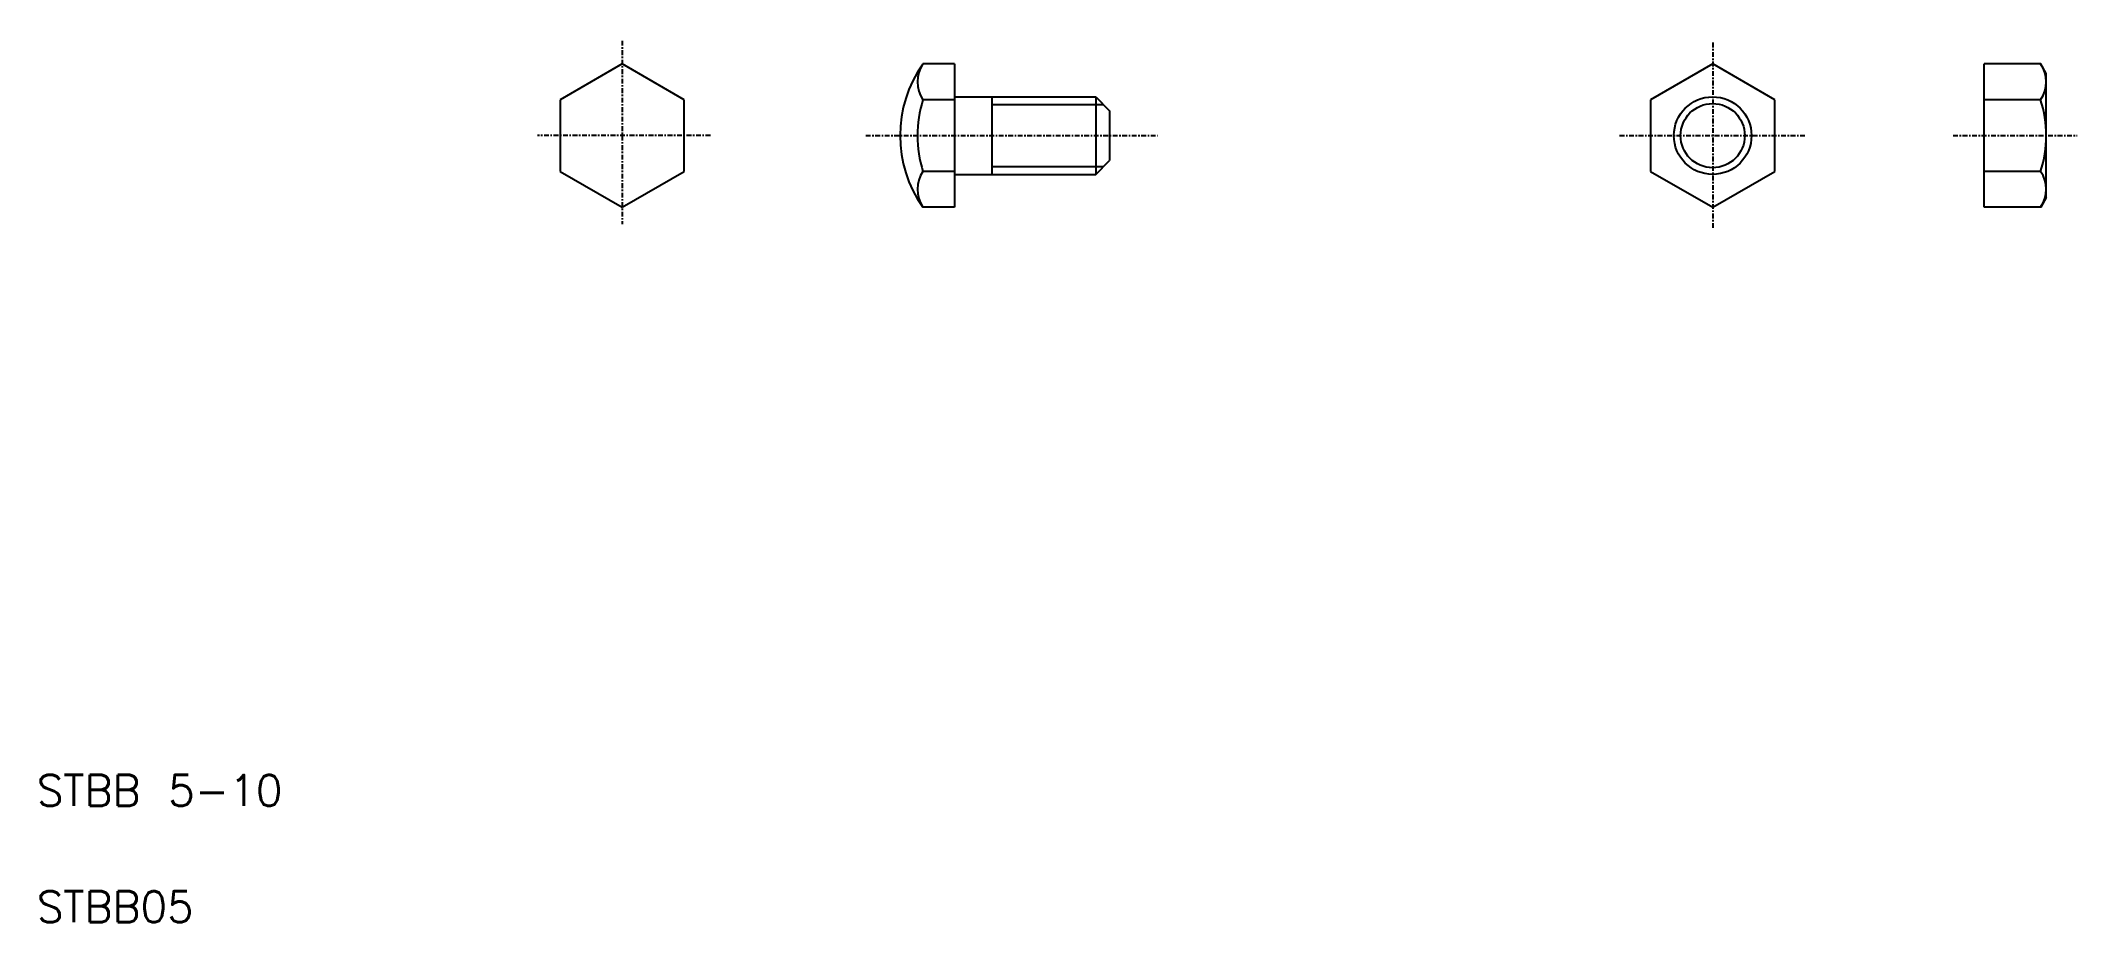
# Model space of a CAD drawing. Extents: x 5 to 137, y 5 to 62.
import ezdxf

# ---------------------------------------------------------------- set-up
doc = ezdxf.new("R2010")
doc.units = 0
doc.header["$LTSCALE"] = 0.25
doc.linetypes.add('CENTER', pattern=[2, 1.25, -0.25, 0.25, -0.25])
doc.layers.get('0').update_dxf_attribs({"linetype": 'CONTINUOUS'})
doc.layers.add('CENTER', color=1, linetype='CENTER')
doc.styles.get("Standard").update_dxf_attribs({"font": 'TXT', "bigfont": 'BIGFONT'})

msp = doc.modelspace()

# ---------------------------------------------------------------- linework, layer by layer
at = {"color": 7, "linetype": 'CONTINUOUS'}
for p, q in [((42.75, 60.35), (38.75, 58.04)), ((46.75, 58.04), (42.75, 60.35)), ((64.17, 60.35), (62.13, 60.35)), ((64.17, 60.35), (64.17, 51.11)), ((113.05, 60.35), (109.05, 58.04)), ((117.05, 58.04), (113.05, 60.35)), ((130.55, 51.11), (130.55, 60.35)), ((134.2, 60.35), (130.55, 60.35)), ((134.55, 51.73), (134.55, 59.73)), ((38.75, 58.04), (38.75, 53.42)), ((46.75, 53.42), (46.75, 58.04)), ((64.17, 58.04), (62.13, 58.04)), ((64.17, 58.23), (73.27, 58.23)), ((66.57, 58.23), (66.57, 53.23)), ((73.27, 58.23), (73.27, 53.23)), ((73.27, 58.23), (74.17, 57.33)), ((109.05, 58.04), (109.05, 53.42)), ((117.05, 53.42), (117.05, 58.04)), ((134.2, 58.04), (130.55, 58.04)), ((74.17, 57.33), (74.17, 54.13)), ((73.27, 53.23), (74.17, 54.13)), ((38.75, 53.42), (42.75, 51.11)), ((42.75, 51.11), (46.75, 53.42)), ((64.17, 53.42), (62.13, 53.42)), ((64.17, 53.23), (73.27, 53.23)), ((109.05, 53.42), (113.05, 51.11)), ((113.05, 51.11), (117.05, 53.42)), ((134.2, 53.42), (130.55, 53.42)), ((64.17, 51.11), (62.13, 51.11)), ((134.2, 51.11), (130.55, 51.11))]:
    msp.add_line(p, q, dxfattribs=at)
for p, q in [((134.55, 59.73), (134.2, 60.35)), ((46.75, 55.73), (46.75, 55.73)), ((46.75, 54.58), (46.75, 54.58)), ((134.55, 51.73), (134.2, 51.11))]:
    msp.add_line(p, q)
at = {"color": 3, "linetype": 'CONTINUOUS'}
for p, q in [((66.57, 57.73), (73.77, 57.73)), ((66.57, 53.73), (73.77, 53.73))]:
    msp.add_line(p, q, dxfattribs=at)
msp.add_circle((113.05, 55.73), 2.5, dxfattribs=at)
at = {"color": 7, "linetype": 'CONTINUOUS'}
msp.add_circle((113.05, 55.73), 2.07, dxfattribs=at)
for centre, radius, start, end in [((68.66, 55.73), 8, 144.7356, 215.2644), ((63.82, 59.2), 2.04, 145.616, 214.384), ((69.42, 55.73), 7.64, 162.4122, 197.5878), ((63.82, 52.27), 2.04, 145.616, 214.384)]:
    msp.add_arc(centre, radius, start, end, dxfattribs=at)
for centre, radius, start, end in [((132.51, 59.2), 2.04, 325.6158, 34.3842), ((126.91, 55.73), 7.64, 342.412, 17.588), ((132.51, 52.27), 2.04, 325.6158, 34.3842)]:
    msp.add_arc(centre, radius, start, end)
at = {"layer": 'CENTER', "color": 1, "linetype": 'CENTER'}
for p, q in [((42.75, 61.85), (42.75, 50.03)), ((113.05, 61.73), (113.05, 49.73)), ((48.43, 55.73), (37.29, 55.73)), ((58.45, 55.73), (77.25, 55.73)), ((107.05, 55.73), (119.05, 55.73)), ((128.55, 55.73), (136.55, 55.73))]:
    msp.add_line(p, q, dxfattribs=at)

# ---------------------------------------------------------------- texts
for s, p in [('STBB 5-10', (5, 12.5)), ('STBB05', (5, 5))]:
    msp.add_text(s, height=2).set_placement(p)

doc.saveas('drawing.dxf')
